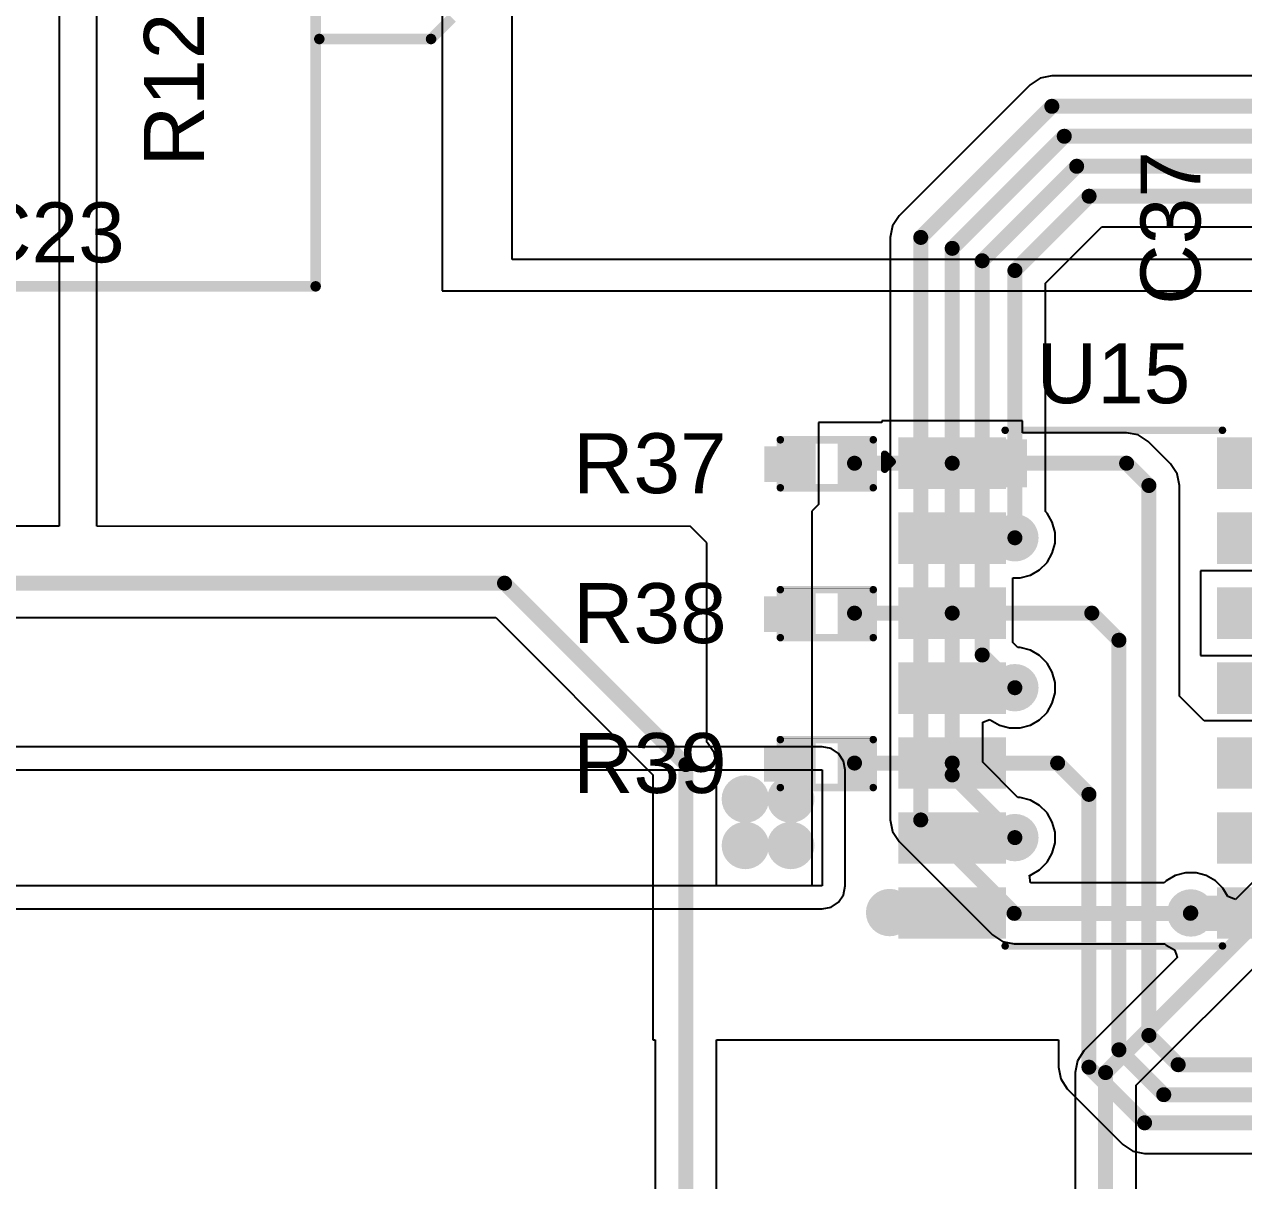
# Model space of a CAD drawing. Header units: millimetres. Extents: x -1.53 to 7.44, y -0.61 to 4.57.
# Drawn here: x 1.504 to 2.317, y 2.721 to 3.493 of the extents above; entities that cross this region are included whole.
import ezdxf

# ---------------------------------------------------------------- set-up
doc = ezdxf.new("R2010")
doc.units = ezdxf.units.MM
doc.header["$MEASUREMENT"] = 0
for name, color, linetype in [('BottomLayer', 5, 'Continuous'), ('BottomSolder', 6, 'Continuous'), ('TopLayer', 1, 'Continuous'), ('TopOverlay', 2, 'Continuous'), ('TopPaste', 8, 'Continuous'), ('TopSolder', 216, 'Continuous'), ('ViaHoleLayer', 16, 'Continuous')]:
    doc.layers.add(name, color=color, linetype=linetype)
doc.styles.add('Arial', font='', dxfattribs={"height": 0.2})
doc.styles.get('Arial').set_extended_font_data('Arial')

# ---------------------------------------------------------------- blocks, each defined once
blk = doc.blocks.new('SOIC_14_72')
at = {"layer": 'TopLayer'}
for points in [[(-0.13819, 0.13681), (-0.13819, 0.16319), (-0.07441, 0.16319), (-0.07441, 0.13681)], [(0.07441, 0.13681), (0.07441, 0.16319), (0.13819, 0.16319), (0.13819, 0.13681)], [(-0.13819, 0.08681), (-0.13819, 0.11319), (-0.07441, 0.11319), (-0.07441, 0.08681)], [(0.07441, 0.08681), (0.07441, 0.11319), (0.13819, 0.11319), (0.13819, 0.08681)], [(-0.13819, 0.03681), (-0.13819, 0.06319), (-0.07441, 0.06319), (-0.07441, 0.03681)], [(0.07441, 0.03681), (0.07441, 0.06319), (0.13819, 0.06319), (0.13819, 0.03681)], [(-0.13819, -0.01319), (-0.13819, 0.01319), (-0.07441, 0.01319), (-0.07441, -0.01319)], [(0.07441, -0.01319), (0.07441, 0.01319), (0.13819, 0.01319), (0.13819, -0.01319)], [(-0.13819, -0.06319), (-0.13819, -0.03681), (-0.07441, -0.03681), (-0.07441, -0.06319)], [(0.07441, -0.06319), (0.07441, -0.03681), (0.13819, -0.03681), (0.13819, -0.06319)], [(-0.13819, -0.11319), (-0.13819, -0.08681), (-0.07441, -0.08681), (-0.07441, -0.11319)], [(0.07441, -0.11319), (0.07441, -0.08681), (0.13819, -0.08681), (0.13819, -0.11319)], [(-0.13819, -0.16319), (-0.13819, -0.13681), (-0.07441, -0.13681), (-0.07441, -0.16319)], [(0.07441, -0.16319), (0.07441, -0.13681), (0.13819, -0.13681), (0.13819, -0.16319)]]:
    blk.add_hatch(color=1, dxfattribs=at).paths.add_polyline_path(points)
at = {"layer": 'TopOverlay'}
blk.add_hatch(color=2, dxfattribs=at).paths.add_polyline_path([(-0.07037, 0.134), (-0.05637, 0.134), (-0.05637, 0.166), (-0.07037, 0.166)])
at = {"layer": 'TopPaste'}
for points in [[(-0.13819, 0.13681), (-0.13819, 0.16319), (-0.07441, 0.16319), (-0.07441, 0.13681)], [(0.07441, 0.13681), (0.07441, 0.16319), (0.13819, 0.16319), (0.13819, 0.13681)], [(-0.13819, 0.08681), (-0.13819, 0.11319), (-0.07441, 0.11319), (-0.07441, 0.08681)], [(0.07441, 0.08681), (0.07441, 0.11319), (0.13819, 0.11319), (0.13819, 0.08681)], [(-0.13819, 0.03681), (-0.13819, 0.06319), (-0.07441, 0.06319), (-0.07441, 0.03681)], [(0.07441, 0.03681), (0.07441, 0.06319), (0.13819, 0.06319), (0.13819, 0.03681)], [(-0.13819, -0.01319), (-0.13819, 0.01319), (-0.07441, 0.01319), (-0.07441, -0.01319)], [(0.07441, -0.01319), (0.07441, 0.01319), (0.13819, 0.01319), (0.13819, -0.01319)], [(-0.13819, -0.06319), (-0.13819, -0.03681), (-0.07441, -0.03681), (-0.07441, -0.06319)], [(0.07441, -0.06319), (0.07441, -0.03681), (0.13819, -0.03681), (0.13819, -0.06319)], [(-0.13819, -0.11319), (-0.13819, -0.08681), (-0.07441, -0.08681), (-0.07441, -0.11319)], [(0.07441, -0.11319), (0.07441, -0.08681), (0.13819, -0.08681), (0.13819, -0.11319)], [(-0.13819, -0.16319), (-0.13819, -0.13681), (-0.07441, -0.13681), (-0.07441, -0.16319)], [(0.07441, -0.16319), (0.07441, -0.13681), (0.13819, -0.13681), (0.13819, -0.16319)]]:
    blk.add_hatch(color=8, dxfattribs=at).paths.add_polyline_path(points)
at = {"layer": 'TopSolder'}
for points in [[(-0.14219, 0.13281), (-0.14219, 0.16719), (-0.07041, 0.16719), (-0.07041, 0.13281)], [(0.07041, 0.13281), (0.07041, 0.16719), (0.14219, 0.16719), (0.14219, 0.13281)], [(-0.14219, 0.08281), (-0.14219, 0.11719), (-0.07041, 0.11719), (-0.07041, 0.08281)], [(0.07041, 0.08281), (0.07041, 0.11719), (0.14219, 0.11719), (0.14219, 0.08281)], [(-0.14219, 0.03281), (-0.14219, 0.06719), (-0.07041, 0.06719), (-0.07041, 0.03281)], [(0.07041, 0.03281), (0.07041, 0.06719), (0.14219, 0.06719), (0.14219, 0.03281)], [(-0.14219, -0.01719), (-0.14219, 0.01719), (-0.07041, 0.01719), (-0.07041, -0.01719)], [(0.07041, -0.01719), (0.07041, 0.01719), (0.14219, 0.01719), (0.14219, -0.01719)], [(-0.14219, -0.06719), (-0.14219, -0.03281), (-0.07041, -0.03281), (-0.07041, -0.06719)], [(0.07041, -0.06719), (0.07041, -0.03281), (0.14219, -0.03281), (0.14219, -0.06719)], [(-0.14219, -0.11719), (-0.14219, -0.08281), (-0.07041, -0.08281), (-0.07041, -0.11719)], [(0.07041, -0.11719), (0.07041, -0.08281), (0.14219, -0.08281), (0.14219, -0.11719)], [(-0.14219, -0.16719), (-0.14219, -0.13281), (-0.07041, -0.13281), (-0.07041, -0.16719)], [(0.07041, -0.16719), (0.07041, -0.13281), (0.14219, -0.13281), (0.14219, -0.16719)]]:
    blk.add_hatch(color=216, dxfattribs=at).paths.add_polyline_path(points)
at = {"layer": 'TopOverlay', "const_width": 0.005}
for points in [[(-0.071, 0.172), (0.074, 0.172)], [(-0.15137, 0.146), (-0.15137, 0.156)], [(-0.15137, 0.156), (-0.14637, 0.151)], [(-0.15137, 0.146), (-0.14637, 0.151)], [(-0.071, -0.172), (0.074, -0.172)]]:
    blk.add_lwpolyline(points, dxfattribs=at)
at = {"layer": 'TopOverlay', "const_width": 0.0025}
for points in [[(-0.07225, 0.172, 1), (-0.06975, 0.172, 1)], [(0.07275, 0.172, 1), (0.07525, 0.172, 1)], [(-0.15262, 0.156, 1), (-0.15012, 0.156, 1)], [(-0.15262, 0.156, 1), (-0.15012, 0.156, 1)], [(-0.15262, 0.146, 1), (-0.15012, 0.146, 1)], [(-0.15262, 0.146, 1), (-0.15012, 0.146, 1)], [(-0.14762, 0.151, 1), (-0.14512, 0.151, 1)], [(-0.14762, 0.151, 1), (-0.14512, 0.151, 1)], [(-0.07225, -0.172, 1), (-0.06975, -0.172, 1)], [(0.07275, -0.172, 1), (0.07525, -0.172, 1)]]:
    blk.add_lwpolyline(points, format="xyb", close=True, dxfattribs=at)
blk = doc.blocks.new('R___0402_96')
at = {"layer": 'TopLayer'}
for points in [[(-0.0275, -0.0125), (-0.0275, 0.0125), (-0.0095, 0.0125), (-0.0095, -0.0125)], [(0.0095, -0.0125), (0.0095, 0.0125), (0.0275, 0.0125), (0.0275, -0.0125)]]:
    blk.add_hatch(color=1, dxfattribs=at).paths.add_polyline_path(points)
at = {"layer": 'TopPaste'}
for points in [[(-0.0275, -0.0125), (-0.0275, 0.0125), (-0.0095, 0.0125), (-0.0095, -0.0125)], [(0.0095, -0.0125), (0.0095, 0.0125), (0.0275, 0.0125), (0.0275, -0.0125)]]:
    blk.add_hatch(color=8, dxfattribs=at).paths.add_polyline_path(points)
at = {"layer": 'TopSolder'}
for points in [[(-0.02967, -0.01467), (-0.02967, 0.01467), (-0.00733, 0.01467), (-0.00733, -0.01467)], [(0.00733, -0.01467), (0.00733, 0.01467), (0.02967, 0.01467), (0.02967, -0.01467)]]:
    blk.add_hatch(color=216, dxfattribs=at).paths.add_polyline_path(points)
at = {"layer": 'TopOverlay'}
for points, const_width in [([(-0.031, 0.016), (-0.031, -0.016)], 0.005), ([(0.031, 0.016), (-0.031, 0.016)], 0.005), ([(0.031, 0.016), (0.031, -0.016)], 0.005), ([(0.031, -0.016), (-0.031, -0.016)], 0.005), ([(0.032, -0.017), (-0.032, -0.017)], 0.000127)]:
    blk.add_lwpolyline(points, dxfattribs=dict(at, const_width=const_width))
for points, const_width in [([(-0.03225, 0.016, 1), (-0.02975, 0.016, 1)], 0.0025), ([(-0.03225, 0.016, 1), (-0.02975, 0.016, 1)], 0.0025), ([(0.02975, 0.016, 1), (0.03225, 0.016, 1)], 0.0025), ([(0.02975, 0.016, 1), (0.03225, 0.016, 1)], 0.0025), ([(-0.03225, -0.016, 1), (-0.02975, -0.016, 1)], 0.0025), ([(-0.03225, -0.016, 1), (-0.02975, -0.016, 1)], 0.0025), ([(0.02975, -0.016, 1), (0.03225, -0.016, 1)], 0.0025), ([(0.02975, -0.016, 1), (0.03225, -0.016, 1)], 0.0025), ([(-0.03203, -0.017, 1), (-0.03197, -0.017, 1)], 0.0000635), ([(0.03197, -0.017, 1), (0.03203, -0.017, 1)], 0.0000635)]:
    blk.add_lwpolyline(points, format="xyb", close=True, dxfattribs=dict(at, const_width=const_width))
blk = doc.blocks.new('R___0402_97')
at = {"layer": 'TopLayer'}
for points in [[(-0.0275, -0.0125), (-0.0275, 0.0125), (-0.0095, 0.0125), (-0.0095, -0.0125)], [(0.0095, -0.0125), (0.0095, 0.0125), (0.0275, 0.0125), (0.0275, -0.0125)]]:
    blk.add_hatch(color=1, dxfattribs=at).paths.add_polyline_path(points)
at = {"layer": 'TopPaste'}
for points in [[(-0.0275, -0.0125), (-0.0275, 0.0125), (-0.0095, 0.0125), (-0.0095, -0.0125)], [(0.0095, -0.0125), (0.0095, 0.0125), (0.0275, 0.0125), (0.0275, -0.0125)]]:
    blk.add_hatch(color=8, dxfattribs=at).paths.add_polyline_path(points)
at = {"layer": 'TopSolder'}
for points in [[(-0.02967, -0.01467), (-0.02967, 0.01467), (-0.00733, 0.01467), (-0.00733, -0.01467)], [(0.00733, -0.01467), (0.00733, 0.01467), (0.02967, 0.01467), (0.02967, -0.01467)]]:
    blk.add_hatch(color=216, dxfattribs=at).paths.add_polyline_path(points)
at = {"layer": 'TopOverlay'}
for points, const_width in [([(-0.031, 0.016), (-0.031, -0.016)], 0.005), ([(0.031, 0.016), (-0.031, 0.016)], 0.005), ([(0.031, 0.016), (0.031, -0.016)], 0.005), ([(0.031, -0.016), (-0.031, -0.016)], 0.005), ([(0.032, -0.017), (-0.032, -0.017)], 0.000127)]:
    blk.add_lwpolyline(points, dxfattribs=dict(at, const_width=const_width))
for points, const_width in [([(-0.03225, 0.016, 1), (-0.02975, 0.016, 1)], 0.0025), ([(-0.03225, 0.016, 1), (-0.02975, 0.016, 1)], 0.0025), ([(0.02975, 0.016, 1), (0.03225, 0.016, 1)], 0.0025), ([(0.02975, 0.016, 1), (0.03225, 0.016, 1)], 0.0025), ([(-0.03225, -0.016, 1), (-0.02975, -0.016, 1)], 0.0025), ([(-0.03225, -0.016, 1), (-0.02975, -0.016, 1)], 0.0025), ([(0.02975, -0.016, 1), (0.03225, -0.016, 1)], 0.0025), ([(0.02975, -0.016, 1), (0.03225, -0.016, 1)], 0.0025), ([(-0.03203, -0.017, 1), (-0.03197, -0.017, 1)], 0.0000635), ([(0.03197, -0.017, 1), (0.03203, -0.017, 1)], 0.0000635)]:
    blk.add_lwpolyline(points, format="xyb", close=True, dxfattribs=dict(at, const_width=const_width))
blk = doc.blocks.new('R___0402_98')
at = {"layer": 'TopLayer'}
for points in [[(-0.0275, -0.0125), (-0.0275, 0.0125), (-0.0095, 0.0125), (-0.0095, -0.0125)], [(0.0095, -0.0125), (0.0095, 0.0125), (0.0275, 0.0125), (0.0275, -0.0125)]]:
    blk.add_hatch(color=1, dxfattribs=at).paths.add_polyline_path(points)
at = {"layer": 'TopPaste'}
for points in [[(-0.0275, -0.0125), (-0.0275, 0.0125), (-0.0095, 0.0125), (-0.0095, -0.0125)], [(0.0095, -0.0125), (0.0095, 0.0125), (0.0275, 0.0125), (0.0275, -0.0125)]]:
    blk.add_hatch(color=8, dxfattribs=at).paths.add_polyline_path(points)
at = {"layer": 'TopSolder'}
for points in [[(-0.02967, -0.01467), (-0.02967, 0.01467), (-0.00733, 0.01467), (-0.00733, -0.01467)], [(0.00733, -0.01467), (0.00733, 0.01467), (0.02967, 0.01467), (0.02967, -0.01467)]]:
    blk.add_hatch(color=216, dxfattribs=at).paths.add_polyline_path(points)
at = {"layer": 'TopOverlay'}
for points, const_width in [([(-0.031, 0.016), (-0.031, -0.016)], 0.005), ([(0.031, 0.016), (-0.031, 0.016)], 0.005), ([(0.031, 0.016), (0.031, -0.016)], 0.005), ([(0.031, -0.016), (-0.031, -0.016)], 0.005), ([(0.032, -0.017), (-0.032, -0.017)], 0.000127)]:
    blk.add_lwpolyline(points, dxfattribs=dict(at, const_width=const_width))
for points, const_width in [([(-0.03225, 0.016, 1), (-0.02975, 0.016, 1)], 0.0025), ([(-0.03225, 0.016, 1), (-0.02975, 0.016, 1)], 0.0025), ([(0.02975, 0.016, 1), (0.03225, 0.016, 1)], 0.0025), ([(0.02975, 0.016, 1), (0.03225, 0.016, 1)], 0.0025), ([(-0.03225, -0.016, 1), (-0.02975, -0.016, 1)], 0.0025), ([(-0.03225, -0.016, 1), (-0.02975, -0.016, 1)], 0.0025), ([(0.02975, -0.016, 1), (0.03225, -0.016, 1)], 0.0025), ([(0.02975, -0.016, 1), (0.03225, -0.016, 1)], 0.0025), ([(-0.03203, -0.017, 1), (-0.03197, -0.017, 1)], 0.0000635), ([(0.03197, -0.017, 1), (0.03203, -0.017, 1)], 0.0000635)]:
    blk.add_lwpolyline(points, format="xyb", close=True, dxfattribs=dict(at, const_width=const_width))

msp = doc.modelspace()

# ---------------------------------------------------------------- hatches: boundary and pattern name
at = {"layer": 'BottomLayer'}
h = msp.add_hatch(color=5, dxfattribs=at)
edge = h.paths.add_edge_path()
edge.add_arc((2.16449, 3.15026), 0.01181, 0, 360)
h = msp.add_hatch(color=5, dxfattribs=at)
edge = h.paths.add_edge_path()
edge.add_arc((2.16449, 3.05026), 0.01181, 0, 360)
h = msp.add_hatch(color=5, dxfattribs=at)
edge = h.paths.add_edge_path()
edge.add_arc((1.98467, 2.976), 0.01181, 0, 360)
h = msp.add_hatch(color=5, dxfattribs=at)
edge = h.paths.add_edge_path()
edge.add_arc((2.015, 2.976), 0.01181, 0, 360)
h = msp.add_hatch(color=5, dxfattribs=at)
edge = h.paths.add_edge_path()
edge.add_arc((2.16449, 2.95026), 0.01181, 0, 360)
h = msp.add_hatch(color=5, dxfattribs=at)
edge = h.paths.add_edge_path()
edge.add_arc((1.98467, 2.945), 0.01181, 0, 360)
h = msp.add_hatch(color=5, dxfattribs=at)
edge = h.paths.add_edge_path()
edge.add_arc((2.015, 2.945), 0.01181, 0, 360)
h = msp.add_hatch(color=5, dxfattribs=at)
edge = h.paths.add_edge_path()
edge.add_arc((2.08092, 2.90026), 0.01181, 0, 360)
h = msp.add_hatch(color=5, dxfattribs=at)
edge = h.paths.add_edge_path()
edge.add_arc((2.28186, 2.9), 0.01181, 0, 360)
at = {"layer": 'BottomSolder'}
h = msp.add_hatch(color=6, dxfattribs=at)
edge = h.paths.add_edge_path()
edge.add_arc((2.16449, 3.15026), 0.01581, 0, 360)
h = msp.add_hatch(color=6, dxfattribs=at)
edge = h.paths.add_edge_path()
edge.add_arc((2.16449, 3.05026), 0.01581, 0, 360)
h = msp.add_hatch(color=6, dxfattribs=at)
edge = h.paths.add_edge_path()
edge.add_arc((1.98467, 2.976), 0.01581, 0, 360)
h = msp.add_hatch(color=6, dxfattribs=at)
edge = h.paths.add_edge_path()
edge.add_arc((2.015, 2.976), 0.01581, 0, 360)
h = msp.add_hatch(color=6, dxfattribs=at)
edge = h.paths.add_edge_path()
edge.add_arc((1.98467, 2.945), 0.01581, 0, 360)
h = msp.add_hatch(color=6, dxfattribs=at)
edge = h.paths.add_edge_path()
edge.add_arc((2.015, 2.945), 0.01581, 0, 360)
h = msp.add_hatch(color=6, dxfattribs=at)
edge = h.paths.add_edge_path()
edge.add_arc((2.16449, 2.95026), 0.01581, 0, 360)
h = msp.add_hatch(color=6, dxfattribs=at)
edge = h.paths.add_edge_path()
edge.add_arc((2.08092, 2.90026), 0.01581, 0, 360)
h = msp.add_hatch(color=6, dxfattribs=at)
edge = h.paths.add_edge_path()
edge.add_arc((2.28186, 2.9), 0.01581, 0, 360)
at = {"layer": 'TopLayer'}
for points in [[(2.02051, 3.21127), (1.99723, 3.21127), (1.99723, 3.18753), (2.02051, 3.18753)], [(2.12295, 3.13837), (2.16449, 3.13837), (2.16449, 3.16212), (2.12295, 3.16212)], [(2.02051, 3.11127), (1.99722, 3.11127), (1.99722, 3.08753), (2.02051, 3.08753)], [(2.12295, 3.03837), (2.16449, 3.03837), (2.16449, 3.06212), (2.12295, 3.06212)], [(2.0205, 3.01127), (1.99721, 3.01127), (1.99721, 2.98753), (2.0205, 2.98753)], [(2.12295, 2.93837), (2.16449, 2.93837), (2.16449, 2.96212), (2.12295, 2.96212)], [(2.12245, 2.91212), (2.08092, 2.91212), (2.08092, 2.88837), (2.12245, 2.88837)], [(2.36719, 2.91163), (2.27527, 2.91163), (2.27527, 2.88789), (2.36719, 2.88789)]]:
    msp.add_hatch(color=1, dxfattribs=at).paths.add_polyline_path(points)
h = msp.add_hatch(color=1, dxfattribs=at)
edge = h.paths.add_edge_path()
edge.add_arc((2.16449, 3.15026), 0.01181, 0, 360)
h = msp.add_hatch(color=1, dxfattribs=at)
edge = h.paths.add_edge_path()
edge.add_arc((2.16449, 3.05026), 0.01181, 0, 360)
h = msp.add_hatch(color=1, dxfattribs=at)
edge = h.paths.add_edge_path()
edge.add_arc((1.98467, 2.976), 0.01181, 0, 360)
h = msp.add_hatch(color=1, dxfattribs=at)
edge = h.paths.add_edge_path()
edge.add_arc((2.015, 2.976), 0.01181, 0, 360)
h = msp.add_hatch(color=1, dxfattribs=at)
edge = h.paths.add_edge_path()
edge.add_arc((2.16449, 2.95026), 0.01181, 0, 360)
h = msp.add_hatch(color=1, dxfattribs=at)
edge = h.paths.add_edge_path()
edge.add_arc((1.98467, 2.945), 0.01181, 0, 360)
h = msp.add_hatch(color=1, dxfattribs=at)
edge = h.paths.add_edge_path()
edge.add_arc((2.015, 2.945), 0.01181, 0, 360)
h = msp.add_hatch(color=1, dxfattribs=at)
edge = h.paths.add_edge_path()
edge.add_arc((2.08092, 2.90026), 0.01181, 0, 360)
h = msp.add_hatch(color=1, dxfattribs=at)
edge = h.paths.add_edge_path()
edge.add_arc((2.28186, 2.9), 0.01181, 0, 360)
at = {"layer": 'TopSolder'}
h = msp.add_hatch(color=216, dxfattribs=at)
edge = h.paths.add_edge_path()
edge.add_arc((2.16449, 3.15026), 0.01581, 0, 360)
h = msp.add_hatch(color=216, dxfattribs=at)
edge = h.paths.add_edge_path()
edge.add_arc((2.16449, 3.05026), 0.01581, 0, 360)
h = msp.add_hatch(color=216, dxfattribs=at)
edge = h.paths.add_edge_path()
edge.add_arc((1.98467, 2.976), 0.01581, 0, 360)
h = msp.add_hatch(color=216, dxfattribs=at)
edge = h.paths.add_edge_path()
edge.add_arc((2.015, 2.976), 0.01581, 0, 360)
h = msp.add_hatch(color=216, dxfattribs=at)
edge = h.paths.add_edge_path()
edge.add_arc((1.98467, 2.945), 0.01581, 0, 360)
h = msp.add_hatch(color=216, dxfattribs=at)
edge = h.paths.add_edge_path()
edge.add_arc((2.015, 2.945), 0.01581, 0, 360)
h = msp.add_hatch(color=216, dxfattribs=at)
edge = h.paths.add_edge_path()
edge.add_arc((2.16449, 2.95026), 0.01581, 0, 360)
h = msp.add_hatch(color=216, dxfattribs=at)
edge = h.paths.add_edge_path()
edge.add_arc((2.08092, 2.90026), 0.01581, 0, 360)
h = msp.add_hatch(color=216, dxfattribs=at)
edge = h.paths.add_edge_path()
edge.add_arc((2.28186, 2.9), 0.01581, 0, 360)
at = {"layer": 'ViaHoleLayer'}
h = msp.add_hatch(color=16, dxfattribs=at)
edge = h.paths.add_edge_path()
edge.add_arc((2.16449, 3.15026), 0.00591, 0, 360)
h = msp.add_hatch(color=16, dxfattribs=at)
edge = h.paths.add_edge_path()
edge.add_arc((2.16449, 3.05026), 0.00591, 0, 360)
h = msp.add_hatch(color=16, dxfattribs=at)
edge = h.paths.add_edge_path()
edge.add_arc((1.98467, 2.976), 0.00591, 0, 360)
h = msp.add_hatch(color=16, dxfattribs=at)
edge = h.paths.add_edge_path()
edge.add_arc((2.015, 2.976), 0.00591, 0, 360)
h = msp.add_hatch(color=16, dxfattribs=at)
edge = h.paths.add_edge_path()
edge.add_arc((2.16449, 2.95026), 0.00591, 0, 360)
h = msp.add_hatch(color=16, dxfattribs=at)
edge = h.paths.add_edge_path()
edge.add_arc((1.98467, 2.945), 0.00591, 0, 360)
h = msp.add_hatch(color=16, dxfattribs=at)
edge = h.paths.add_edge_path()
edge.add_arc((2.015, 2.945), 0.00591, 0, 360)
h = msp.add_hatch(color=16, dxfattribs=at)
edge = h.paths.add_edge_path()
edge.add_arc((2.08092, 2.90026), 0.00591, 0, 360)
h = msp.add_hatch(color=16, dxfattribs=at)
edge = h.paths.add_edge_path()
edge.add_arc((2.28186, 2.9), 0.00591, 0, 360)

# ---------------------------------------------------------------- linework, layer by layer
at = {"layer": 'BottomLayer'}
for p, q in [((2.18915, 3.45849), (2.18135, 3.45694)), ((2.64575, 3.45849), (2.18915, 3.45849)), ((2.17473, 3.45252), (2.08727, 3.36506)), ((2.18135, 3.45694), (2.17473, 3.45252)), ((2.08727, 3.36506), (2.08285, 3.35844)), ((2.08285, 3.35844), (2.0813, 3.35064)), ((2.18488, 3.32013), (2.22245, 3.3577)), ((2.22245, 3.3577), (2.61245, 3.3577)), ((2.0813, 3.35064), (2.0813, 2.96204)), ((2.18488, 3.16779), (2.18488, 3.32013)), ((2.18594, 3.16673), (2.18488, 3.16779)), ((2.18947, 3.16061), (2.18594, 3.16673)), ((2.1913, 3.15379), (2.18947, 3.16061)), ((2.1913, 3.14673), (2.1913, 3.15379)), ((2.18594, 3.1338), (2.18947, 3.13991)), ((2.18947, 3.13991), (2.1913, 3.14673)), ((2.18095, 3.12881), (2.18594, 3.1338)), ((2.16802, 3.12345), (2.17484, 3.12528)), ((2.17484, 3.12528), (2.18095, 3.12881)), ((2.16307, 3.08052), (2.16307, 3.12345)), ((2.16307, 3.12345), (2.16802, 3.12345)), ((2.16651, 3.07707), (2.16307, 3.08052)), ((2.16802, 3.07707), (2.16651, 3.07707)), ((2.17484, 3.07525), (2.16802, 3.07707)), ((2.18095, 3.07172), (2.17484, 3.07525)), ((2.18594, 3.06673), (2.18095, 3.07172)), ((2.18947, 3.06061), (2.18594, 3.06673)), ((2.1913, 3.05379), (2.18947, 3.06061)), ((2.1913, 3.04673), (2.1913, 3.05379)), ((2.18947, 3.03991), (2.1913, 3.04673)), ((2.18594, 3.0338), (2.18947, 3.03991)), ((2.14307, 3.02723), (2.14769, 3.02915)), ((2.14307, 3.00052), (2.14307, 3.02723)), ((2.14769, 3.02915), (2.14802, 3.02881)), ((2.14802, 3.02881), (2.15414, 3.02528)), ((2.17484, 3.02528), (2.18095, 3.02881)), ((2.18095, 3.02881), (2.18594, 3.0338)), ((2.15414, 3.02528), (2.16096, 3.02345)), ((2.16096, 3.02345), (2.16802, 3.02345)), ((2.16802, 3.02345), (2.17484, 3.02528)), ((2.036, 3.01079), (0.4205, 3.01079)), ((2.04185, 3.00963), (2.036, 3.01079)), ((2.04681, 3.00631), (2.04185, 3.00963)), ((2.05013, 3.00135), (2.04681, 3.00631)), ((0.4205, 2.9955), (2.036, 2.9955)), ((2.036, 2.9955), (2.036, 2.918)), ((2.05129, 2.9955), (2.05013, 3.00135)), ((2.05129, 2.918), (2.05129, 2.9955)), ((2.16651, 2.97707), (2.14307, 3.00052)), ((2.16802, 2.97707), (2.16651, 2.97707)), ((2.17484, 2.97525), (2.16802, 2.97707)), ((2.18095, 2.97172), (2.17484, 2.97525)), ((2.18594, 2.96673), (2.18095, 2.97172)), ((2.0813, 2.96204), (2.08285, 2.95424)), ((2.18947, 2.96061), (2.18594, 2.96673)), ((2.08285, 2.95424), (2.08727, 2.94762)), ((2.1913, 2.95379), (2.18947, 2.96061)), ((2.1913, 2.94673), (2.1913, 2.95379)), ((2.08727, 2.94762), (2.14957, 2.88532)), ((2.18947, 2.93991), (2.1913, 2.94673)), ((2.35493, 2.95228), (2.31168, 2.90903)), ((2.18594, 2.9338), (2.18947, 2.93991)), ((2.17484, 2.92528), (2.18095, 2.92881)), ((2.18095, 2.92881), (2.18594, 2.9338)), ((2.17428, 2.92513), (2.17484, 2.92528)), ((2.17494, 2.92013), (2.17428, 2.92513)), ((2.26407, 2.92013), (2.17494, 2.92013)), ((2.24539, 2.78507), (2.38377, 2.92344)), ((2.2654, 2.92145), (2.26407, 2.92013)), ((2.27151, 2.92498), (2.2654, 2.92145)), ((2.27833, 2.92681), (2.27151, 2.92498)), ((2.28539, 2.92681), (2.27833, 2.92681)), ((2.29221, 2.92498), (2.28539, 2.92681)), ((2.29832, 2.92145), (2.29221, 2.92498)), ((2.30332, 2.91646), (2.29832, 2.92145)), ((2.036, 2.918), (0.47, 2.918)), ((2.04681, 2.90719), (2.05013, 2.91215)), ((2.05013, 2.91215), (2.05129, 2.918)), ((2.30651, 2.91093), (2.30332, 2.91646)), ((2.036, 2.90271), (2.04185, 2.90387)), ((2.04185, 2.90387), (2.04681, 2.90719)), ((2.31056, 2.90933), (2.30651, 2.91093)), ((2.31168, 2.90903), (2.31056, 2.90933)), ((0.47633, 2.90271), (2.036, 2.90271)), ((2.14957, 2.88532), (2.15619, 2.8809)), ((2.15619, 2.8809), (2.16399, 2.87935)), ((2.16399, 2.87935), (2.16399, 2.87935)), ((2.16399, 2.87935), (2.2646, 2.87935)), ((2.2646, 2.87935), (2.2654, 2.87855)), ((2.2654, 2.87855), (2.27093, 2.87535)), ((2.27093, 2.87535), (2.27253, 2.8713)), ((2.27283, 2.87018), (2.21058, 2.80793)), ((2.27253, 2.8713), (2.27283, 2.87018)), ((2.21058, 2.80793), (2.20616, 2.80132)), ((2.20616, 2.80132), (2.20461, 2.79351)), ((2.20461, 2.79351), (2.20461, 2.43144)), ((2.24539, 2.43144), (2.24539, 2.78507))]:
    msp.add_line(p, q, dxfattribs=at)
at = {"layer": 'BottomLayer', "const_width": 0.01}
for points in [[(2.10169, 3.35064), (2.18915, 3.4381)], [(2.18915, 3.4381), (2.64575, 3.4381)], [(2.12268, 3.34334), (2.19743, 3.4181)], [(2.19743, 3.4181), (2.63746, 3.4181)], [(2.14268, 3.33505), (2.20572, 3.3981)], [(2.20572, 3.3981), (2.63342, 3.3981)], [(2.16449, 3.32858), (2.214, 3.3781)], [(2.214, 3.3781), (2.62089, 3.3781)], [(2.10169, 2.96204), (2.10169, 3.35064)], [(2.12268, 2.99207), (2.12268, 3.34334)], [(2.14268, 3.07207), (2.14268, 3.33505)], [(2.16449, 3.15026), (2.16449, 3.32858)], [(2.14268, 3.07207), (2.16449, 3.05026)], [(2.12268, 2.99207), (2.16449, 2.95026)], [(2.10169, 2.96204), (2.16399, 2.89974)], [(2.225, 2.79351), (2.38174, 2.95025)], [(2.16399, 2.89974), (2.2816, 2.89974)], [(2.2816, 2.89974), (2.28186, 2.9)], [(2.225, 2.364), (2.225, 2.79351)]]:
    msp.add_lwpolyline(points, dxfattribs=at)
at = {"layer": 'BottomLayer', "const_width": 0.005}
for points in [[(2.18665, 3.4381, 1), (2.19165, 3.4381, 1)], [(2.18665, 3.4381, 1), (2.19165, 3.4381, 1)], [(2.19493, 3.4181, 1), (2.19993, 3.4181, 1)], [(2.19493, 3.4181, 1), (2.19993, 3.4181, 1)], [(2.20322, 3.3981, 1), (2.20822, 3.3981, 1)], [(2.20322, 3.3981, 1), (2.20822, 3.3981, 1)], [(2.2115, 3.3781, 1), (2.2165, 3.3781, 1)], [(2.2115, 3.3781, 1), (2.2165, 3.3781, 1)], [(2.09919, 3.35064, 1), (2.10419, 3.35064, 1)], [(2.09919, 3.35064, 1), (2.10419, 3.35064, 1)], [(2.12018, 3.34334, 1), (2.12518, 3.34334, 1)], [(2.12018, 3.34334, 1), (2.12518, 3.34334, 1)], [(2.14018, 3.33505, 1), (2.14518, 3.33505, 1)], [(2.14018, 3.33505, 1), (2.14518, 3.33505, 1)], [(2.16199, 3.32858, 1), (2.16699, 3.32858, 1)], [(2.16199, 3.32858, 1), (2.16699, 3.32858, 1)], [(2.16199, 3.15026, 1), (2.16699, 3.15026, 1)], [(2.14018, 3.07207, 1), (2.14518, 3.07207, 1)], [(2.14018, 3.07207, 1), (2.14518, 3.07207, 1)], [(2.16199, 3.05026, 1), (2.16699, 3.05026, 1)], [(2.12018, 2.99207, 1), (2.12518, 2.99207, 1)], [(2.12018, 2.99207, 1), (2.12518, 2.99207, 1)], [(2.09919, 2.96204, 1), (2.10419, 2.96204, 1)], [(2.09919, 2.96204, 1), (2.10419, 2.96204, 1)], [(2.16199, 2.95026, 1), (2.16699, 2.95026, 1)], [(2.16149, 2.89974, 1), (2.16649, 2.89974, 1)], [(2.16149, 2.89974, 1), (2.16649, 2.89974, 1)], [(2.2791, 2.89974, 1), (2.2841, 2.89974, 1)], [(2.2791, 2.89974, 1), (2.2841, 2.89974, 1)], [(2.27936, 2.9, 1), (2.28436, 2.9, 1)], [(2.2225, 2.79351, 1), (2.2275, 2.79351, 1)], [(2.2225, 2.79351, 1), (2.2275, 2.79351, 1)]]:
    msp.add_lwpolyline(points, format="xyb", close=True, dxfattribs=at)
at = {"layer": 'TopLayer'}
for p, q in [((1.55202, 3.15811), (1.55202, 3.89924)), ((1.527, 3.87392), (1.527, 3.158)), ((1.7825, 3.649), (1.7825, 3.315)), ((1.829, 3.336), (1.829, 3.60104)), ((2.43866, 3.336), (1.829, 3.336)), ((1.7825, 3.315), (2.44, 3.315)), ((2.07581, 3.22714), (2.03351, 3.22714)), ((2.03351, 3.22714), (2.03351, 3.17251)), ((2.16959, 3.22819), (2.07581, 3.22819)), ((2.07581, 3.22819), (2.07581, 3.22714)), ((2.16959, 3.22039), (2.16959, 3.22819)), ((2.23902, 3.22039), (2.16959, 3.22039)), ((2.24683, 3.21884), (2.23902, 3.22039)), ((2.25344, 3.21442), (2.24683, 3.21884)), ((2.26831, 3.19955), (2.25344, 3.21442)), ((2.27274, 3.19293), (2.26831, 3.19955)), ((2.27429, 3.18513), (2.27274, 3.19293)), ((2.27429, 3.04471), (2.27429, 3.18513)), ((2.03351, 3.17251), (2.029, 3.168)), ((2.029, 3.168), (2.029, 2.918)), ((1.527, 3.158), (0.957, 3.158)), ((1.94811, 3.15789), (1.55202, 3.15811)), ((1.959, 3.147), (1.94811, 3.15789)), ((1.959, 3.01384), (1.959, 3.147)), ((2.378, 3.12819), (2.28841, 3.12819)), ((2.28841, 3.12819), (2.28841, 3.07181)), ((0.6845, 3.097), (1.81816, 3.097)), ((1.81816, 3.097), (1.923, 2.99216)), ((2.28841, 3.07181), (2.378, 3.07181)), ((2.29081, 3.02819), (2.27429, 3.04471)), ((2.37419, 3.02819), (2.29081, 3.02819)), ((1.95942, 3.01342), (1.959, 3.01384)), ((1.96384, 3.0068), (1.95942, 3.01342)), ((1.96539, 2.999), (1.96384, 3.0068)), ((1.96539, 2.918), (1.96539, 2.999)), ((1.923, 2.99216), (1.923, 2.84578)), ((2.029, 2.918), (1.96539, 2.918)), ((1.923, 2.84578), (1.923, 2.81543)), ((1.923, 2.81543), (1.92461, 2.81543)), ((1.92461, 2.81543), (1.92461, 2.16187)), ((1.96539, 2.40961), (1.96539, 2.81543)), ((1.96539, 2.81543), (2.1935, 2.81543)), ((2.1935, 2.81543), (2.1935, 2.7971)), ((2.1935, 2.7971), (2.19506, 2.7893)), ((2.19506, 2.7893), (2.19948, 2.78269)), ((2.19948, 2.78269), (2.23658, 2.74558)), ((2.23658, 2.74558), (2.2432, 2.74116)), ((2.2432, 2.74116), (2.251, 2.73961)), ((2.251, 2.73961), (2.59055, 2.73961))]:
    msp.add_line(p, q, dxfattribs=at)
at = {"layer": 'TopLayer', "const_width": 0.01}
for points in [[(2.05751, 3.2), (2.1227, 3.2)], [(2.1227, 3.2), (2.23902, 3.2)], [(2.23902, 3.2), (2.2539, 3.18513)], [(2.2539, 2.8183), (2.2539, 3.18513)], [(0.652, 3.12), (1.824, 3.12)], [(1.824, 3.12), (1.945, 2.999)], [(2.05751, 3.1), (2.1227, 3.1)], [(2.1227, 3.1), (2.21581, 3.1)], [(2.21581, 3.1), (2.2339, 3.08191)], [(2.2339, 2.8087), (2.2339, 3.08191)], [(1.945, 2.14135), (1.945, 2.999)], [(2.0575, 3), (2.1227, 3)], [(2.1227, 3), (2.193, 3)], [(2.193, 3), (2.2139, 2.9791)], [(2.2139, 2.7971), (2.2139, 2.9791)], [(2.2539, 2.8183), (2.27342, 2.79878)], [(2.2339, 2.8087), (2.26381, 2.77878)], [(2.2139, 2.7971), (2.251, 2.76)], [(2.27342, 2.79878), (3.40122, 2.79878)], [(2.26381, 2.77878), (2.99922, 2.77878)], [(2.251, 2.76), (2.599, 2.76)]]:
    msp.add_lwpolyline(points, dxfattribs=at)
at = {"layer": 'TopLayer', "const_width": 0.005}
for points in [[(2.05501, 3.2, 1), (2.06001, 3.2, 1)], [(2.1202, 3.2, 1), (2.1252, 3.2, 1)], [(2.1202, 3.2, 1), (2.1252, 3.2, 1)], [(2.23652, 3.2, 1), (2.24152, 3.2, 1)], [(2.23652, 3.2, 1), (2.24152, 3.2, 1)], [(2.2514, 3.18513, 1), (2.2564, 3.18513, 1)], [(2.2514, 3.18513, 1), (2.2564, 3.18513, 1)], [(1.8215, 3.12, 1), (1.8265, 3.12, 1)], [(1.8215, 3.12, 1), (1.8265, 3.12, 1)], [(2.05501, 3.1, 1), (2.06001, 3.1, 1)], [(2.1202, 3.1, 1), (2.1252, 3.1, 1)], [(2.1202, 3.1, 1), (2.1252, 3.1, 1)], [(2.21331, 3.1, 1), (2.21831, 3.1, 1)], [(2.21331, 3.1, 1), (2.21831, 3.1, 1)], [(2.2314, 3.08191, 1), (2.2364, 3.08191, 1)], [(2.2314, 3.08191, 1), (2.2364, 3.08191, 1)], [(1.9425, 2.999, 1), (1.9475, 2.999, 1)], [(1.9425, 2.999, 1), (1.9475, 2.999, 1)], [(2.055, 3, 1), (2.06, 3, 1)], [(2.1202, 3, 1), (2.1252, 3, 1)], [(2.1202, 3, 1), (2.1252, 3, 1)], [(2.1905, 3, 1), (2.1955, 3, 1)], [(2.1905, 3, 1), (2.1955, 3, 1)], [(2.2114, 2.9791, 1), (2.2164, 2.9791, 1)], [(2.2114, 2.9791, 1), (2.2164, 2.9791, 1)], [(2.2514, 2.8183, 1), (2.2564, 2.8183, 1)], [(2.2514, 2.8183, 1), (2.2564, 2.8183, 1)], [(2.2314, 2.8087, 1), (2.2364, 2.8087, 1)], [(2.2314, 2.8087, 1), (2.2364, 2.8087, 1)], [(2.2114, 2.7971, 1), (2.2164, 2.7971, 1)], [(2.2114, 2.7971, 1), (2.2164, 2.7971, 1)], [(2.27092, 2.79878, 1), (2.27592, 2.79878, 1)], [(2.27092, 2.79878, 1), (2.27592, 2.79878, 1)], [(2.26131, 2.77878, 1), (2.26631, 2.77878, 1)], [(2.26131, 2.77878, 1), (2.26631, 2.77878, 1)], [(2.2485, 2.76, 1), (2.2535, 2.76, 1)], [(2.2485, 2.76, 1), (2.2535, 2.76, 1)]]:
    msp.add_lwpolyline(points, format="xyb", close=True, dxfattribs=at)
at = {"layer": 'TopOverlay', "const_width": 0.007}
for points in [[(1.698, 3.318), (1.698, 3.644)], [(1.775, 3.483), (1.789, 3.497)], [(1.70043, 3.483), (1.775, 3.483)], [(1.354, 3.318), (1.698, 3.318)]]:
    msp.add_lwpolyline(points, dxfattribs=at)
at = {"layer": 'TopOverlay', "const_width": 0.0035}
for points in [[(1.69868, 3.483, 1), (1.70218, 3.483, 1)], [(1.77325, 3.483, 1), (1.77675, 3.483, 1)], [(1.77325, 3.483, 1), (1.77675, 3.483, 1)], [(1.69625, 3.318, 1), (1.69975, 3.318, 1)], [(1.69625, 3.318, 1), (1.69975, 3.318, 1)]]:
    msp.add_lwpolyline(points, format="xyb", close=True, dxfattribs=at)

# ---------------------------------------------------------------- block references
msp.add_blockref('SOIC_14_72', (2.229, 3.05))
at = {"rotation": 180}
for name, p in [('R___0402_98', (2.03901, 3.19964)), ('R___0402_97', (2.03901, 3.09964)), ('R___0402_96', (2.039, 2.99964))]:
    msp.add_blockref(name, p, dxfattribs=at)

# ---------------------------------------------------------------- texts
at = {"layer": 'TopOverlay', "style": 'Arial'}
for s, p in [('R12', (1.62346, 3.39802)), ('C37', (2.28831, 3.30568))]:
    msp.add_text(s, height=0.04, rotation=90, dxfattribs=at).set_placement(p)
for s, p in [('C23', (1.46815, 3.33401)), ('U15', (2.17902, 3.24001)), ('R37', (1.86968, 3.18001)), ('R38', (1.86968, 3.08001)), ('R39', (1.86968, 2.98001))]:
    msp.add_text(s, height=0.04, dxfattribs=at).set_placement(p)

doc.saveas('drawing.dxf')
